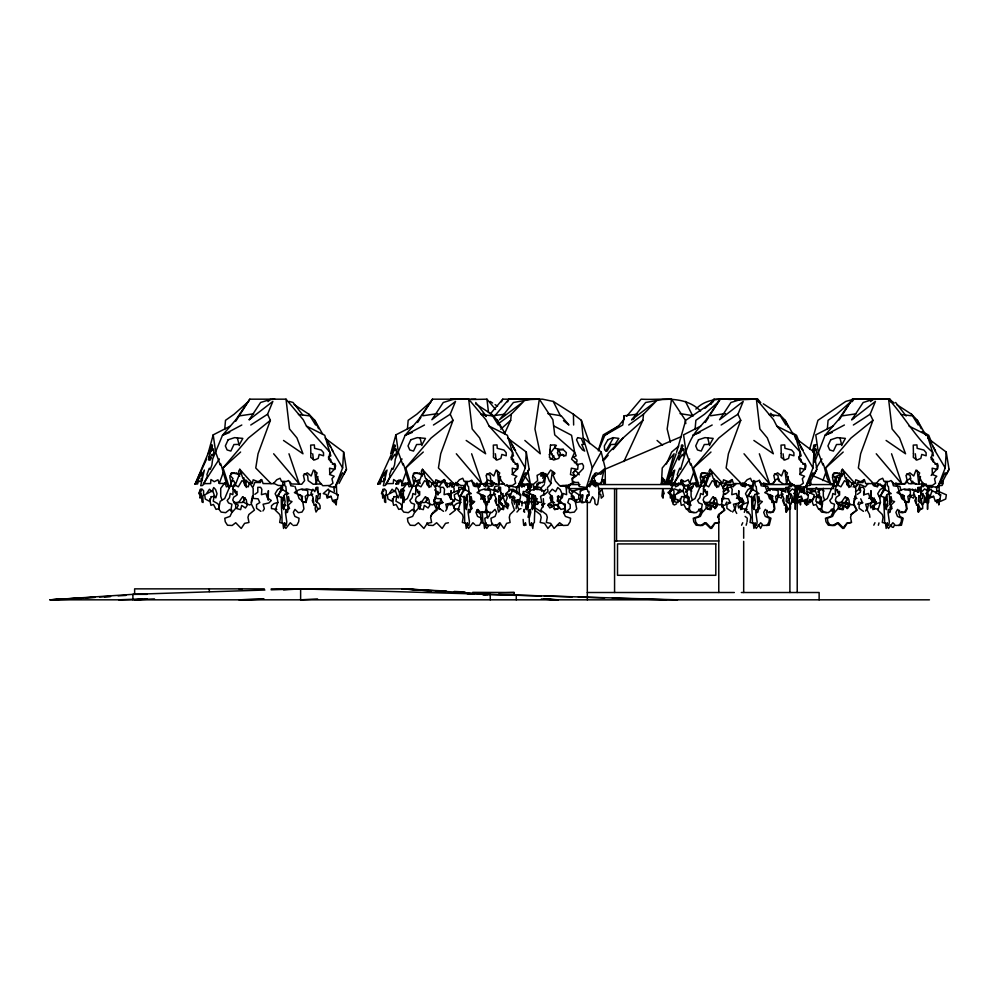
<?xml version="1.0" encoding="UTF-8"?>
<svg xmlns="http://www.w3.org/2000/svg" width="999" height="999" viewBox="0 0 999 999"><rect width="100%" height="100%" fill="white"/><g stroke="black" fill="none" stroke-linecap="round" stroke-linejoin="round"><path stroke-width="1.5" d="M918.093 492.02L918.019 487.312L918.019 492.22M795.304 492.345L795.391 487.537L795.566 491.845M927.522 492.345L927.609 487.537L927.771 491.845M325.374 438.386L325.387 437.637M508.029 438.386L508.041 437.637L509.552 439.76M795.741 438.386L795.753 437.637L797.252 439.76M927.946 438.386L927.971 437.637M268.232 500.249L268.394 490.646L267.919 499.001M450.911 499.05L451.061 490.646L450.586 499.001M738.611 499.05L738.761 490.646L738.286 499.001M795.554 494.592L795.316 509.39L795.291 493.718M870.828 499.05L870.978 490.646L870.504 499.001M927.771 494.592L927.534 509.39L927.509 493.718M282.942 481.506L282.342 490.159M465.609 481.506L464.997 490.159M534.065 490.159L533.503 484.627M753.308 481.506L752.709 490.159M885.526 481.506L884.914 490.159M336.626 499.637L336.226 504.982L335.739 499.637M519.293 499.637L518.893 504.982L518.406 499.637M800.861 499.637L800.461 504.982L799.974 499.637M806.992 499.637L806.593 504.982L806.106 499.637M939.21 499.637L938.81 504.982L938.323 499.637M624.125 418.718L624.213 415.784L637.175 414.223M521.903 505.881L522.102 501.348M529.008 496.153L528.808 504.408M535.139 496.153C535.414 505.119 534.403 513.573 534.39 522.477L533.454 523.351L532.742 528.471L531.555 522.739L530.806 525.474L529.807 525.249L529.32 521.74L529.22 518.256L530.756 512.35L530.307 509.403L529.408 512.674L528.434 512.1L527.922 508.903L530.307 486.413L531.418 485.789M537.1 484.09L536.962 486.85L536.475 485.589M938.748 484.09L938.623 486.85L938.123 485.589M747.09 521.74L747.215 519.418M329.171 486.488L335.027 487.5L342.62 467.932L343.631 452.035L326.161 439.011M470.379 497.165L470.129 501.173L471.79 503.633M511.838 486.488L517.694 487.5L525.287 467.932L526.298 452.035L507.567 438.074M799.537 486.488L805.394 487.5L812.986 467.932L813.998 452.035L795.279 438.074M931.755 486.488L937.611 487.5L945.204 467.932L946.215 452.035L928.745 439.011M528.034 517.282L529.433 510.139M334.765 500.312L334.403 502.934L333.716 500.062M517.432 500.312L517.07 502.934L516.371 500.062M798.988 500.312L798.626 502.934L797.939 500.062M805.132 500.312L804.769 502.934L804.083 500.062M937.349 500.312L936.987 502.934L936.3 500.062M224.713 429.433L225.499 420.317L234.141 414.235L248.576 401.423M407.38 429.433L408.166 420.317L416.808 414.235L431.231 401.423M695.079 429.433L695.866 420.317L704.507 414.235L718.943 401.423M827.297 429.433L828.084 420.317L836.725 414.235L851.148 401.423M523.339 495.516L523.613 492.482M531.53 487.5L531.818 484.49M572.452 499.001L572.714 496.216M484.078 501.311L484.328 498.826M504.907 432.867L510.689 420.317L511.288 414.235L523.713 401.423L499.488 419.73L513.424 402.485L530.269 399.513L539.323 399.175L552.884 419.73L554.72 434.865L574.637 452.285L576.161 455.844L573.414 457.117L577.01 459.94L576.848 461.963L574.363 462.737M623.913 461.538L642.906 420.317L643.506 414.235L655.931 401.423L631.705 419.73L645.641 402.485L662.487 399.513L671.54 399.175L685.089 419.73L685.838 423.564M508.766 491.458L509.19 487.574L506.83 484.627M812.974 451.973L813.748 445.117L814.797 444.905L814.46 448.339L816.121 450.037L816.433 452.647L815.209 455.781L814.585 454.433M465.959 481.855L465.646 484.627L463.261 487.574L463.686 491.458M753.82 480.469L753.346 484.627L750.973 487.574L751.398 491.458M315.672 504.233L315.147 508.728L316.034 512.037L318.456 508.316M498.339 504.233L497.802 508.728L498.688 512.037L501.123 508.316M516.071 508.728L516.608 504.233M786.038 504.233L785.514 508.728L786.4 512.037L788.823 508.316M918.256 504.233L917.719 508.728L918.618 512.037L921.041 508.316M519.068 483.441L521.703 483.441L522.227 479.782M544.517 483.241L545.904 473.551M806.78 483.441L809.402 483.441L809.927 479.782L811.026 483.179L809.877 485.464L806.33 485.701M938.998 483.441L941.62 483.441L941.97 480.994M539.323 399.175L534.94 428.958L540.272 453.783L524.85 440.459M671.54 399.175L667.157 428.958L670.391 442.232M282.979 484.627L280.607 487.574L281.031 491.458L276.873 496.153L277.909 502.385L275.287 510.139L279.782 514.522L280.482 517.282L279.683 522.477L283.179 523.351M559.752 455.781L560.227 452.647L557.542 450.037M481.006 519.88L480.706 514.522L478.009 511.9M487.325 501.348L486.163 508.903L488.061 512.1L491.683 512.674L494.98 509.403L496.628 512.35L495.079 516.408L490.971 518.256L491.346 521.74L493.131 525.249L496.815 525.474L499.625 522.739L503.983 528.471L506.643 523.351L510.102 522.477L509.303 517.282L510.002 514.522L514.435 510.139L511.85 502.385L512.674 497.402M402.11 482.667L401.61 485.701L403.559 485.464L405.282 483.179M576.198 499.45L575.699 502.497L579.482 501.973L581.056 495.754L582.717 495.129M814.672 462.187L825.062 435.277L838.448 419.73L852.384 399.175L888.598 399.175C904.37 416.183 914.884 436.9 932.604 452.285L933.403 455.844M537.574 504.408L537.949 502.385M573.126 495.954L572.652 498.401L569.03 498.826L567.794 502.547L570.229 504.595L570.229 508.316L565.983 512.037L564.435 508.728L565.359 504.233L561.113 502.972L559.303 500.511L562.312 497.639L563.236 493.494L566.608 494.68L566.296 489.348L567.17 487.312L569.293 487.312L569.293 492.22L571.465 494.33M317.07 502.547L317.782 498.826L319.855 498.401L320.392 493.494L319.168 494.33L317.932 492.22L317.932 487.312L316.708 487.312L316.208 489.348M499.725 502.547L500.437 498.826L502.509 498.401L503.046 493.494L501.835 494.33L500.586 492.22L500.586 487.312L499.375 487.312L498.876 489.348M787.437 502.547L788.149 498.826L790.221 498.401L790.746 493.494L789.535 494.33L788.298 492.22L788.298 487.312L787.075 487.312L786.575 489.348M919.654 502.547L920.366 498.826L922.439 498.401L922.964 493.494L921.752 494.33L920.504 492.22L920.504 487.312L919.292 487.312L918.793 489.348M500.574 500.761L501.123 497.952L499.475 502.072L502.297 503.996L502.609 505.269M419.617 508.903L421.103 501.348M482.305 498.538L482.742 496.341M479.595 486.85L480.132 484.09M835.626 482.554L836.488 478.221L832.417 475.187M330.557 461.963L330.969 459.94L328.359 457.117L330.819 455.844L324.725 435.277L306.468 426.111L303.234 419.73L286.026 399.175L249.8 399.175L235.864 419.73L222.477 435.277L212.625 459.14L211.888 465.022L210.252 469.405L209.353 468.181L206.918 474.525L207.392 476.261L204.358 483.179L202.635 485.464L200.674 485.701L204.37 470.054L201.436 475.986L201.636 472.827L199.65 475.349L197.889 480.619L195.142 484.078L207.992 453.783L212.562 445.841M513.224 461.963L513.623 459.94L511.013 457.117L513.474 455.844L507.38 435.277L489.135 426.111L485.901 419.73L468.681 399.175L432.455 399.175L418.531 419.73L405.144 435.277L395.292 459.14L394.543 465.022L392.907 469.405L392.02 468.181L389.573 474.525L390.06 476.261L387.025 483.179L385.289 485.464L383.341 485.701L387.038 470.054L384.091 475.986L384.303 472.827L382.305 475.349L380.557 480.619L377.797 484.078L391.009 455.157M800.923 461.963L801.335 459.94L798.725 457.117L801.186 455.844L795.092 435.277L776.835 426.111L773.601 419.73L756.393 399.175L714.023 399.175L710.539 404.32M933.141 461.963L933.553 459.94L930.931 457.117M492.07 480.869L491.52 483.553L483.429 483.641M662.612 477.947L661.45 483.641L662.849 478.246L662.974 481.418L663.973 480.544L664.36 483.966L667.32 484.253L671.303 480.619L672.015 477.984M687.799 504.37L688.411 501.348M820.004 504.37L820.629 501.348M251.174 502.385L252.46 496.153M301.698 500.974L302.335 497.914M434.09 501.136L434.865 497.402M484.04 502.497L484.99 497.914M721.802 501.136L722.577 497.402M771.752 502.497L772.702 497.914M853.758 502.385L855.044 496.153M452.772 501.161L452.135 504.208L450.462 504.982L447.814 503.783M601.148 483.441L604.095 469.293L592.032 478.621L591.92 481.718L594.805 480.494L595.354 483.441L601.148 483.441L602.11 479.782L602.822 481.718L604.108 479.52L603.558 483.553L605.344 483.641L605.182 468.007L601.223 452.035L583.216 438.074L581.356 420.317L573.438 414.235L553.209 401.423L542.544 399.175L508.928 399.175L494.43 416.308M736.176 504.408L734.977 510.139L736.725 513.436M868.393 504.408L867.194 510.139L869.517 514.522L869.892 517.282M739.485 500.062L739.997 497.614M871.69 500.062L872.214 497.614M230.307 426.111L213.199 434.865L215.709 452.285L220.23 465.022L220.454 463.524L221.403 465.846L226.161 482.554L229.333 487.5L231.343 483.991L229.82 477.172L231.456 472.789L239.098 474.288L238.674 471.216L239.785 469.293L242.982 478.621L246.004 481.718L246.241 480.494L249.438 483.441L252.36 483.441L253.159 479.782L258.104 481.718L261.738 479.52L263.074 483.553L273.451 483.678L276.735 479.782L280.095 478.246L281.493 481.418L286.413 481.493L288.424 480.544L291.671 483.966L301.723 484.253L304.608 480.619L303.421 475.349L307.217 472.827L311.151 475.986L313.461 470.054L317.083 472.964L316.159 475.349L318.843 481.143L322.752 485.701L329.807 485.464L332.967 483.179L331.955 478.683L334.203 476.261L329.782 474.525L329.583 468.181L334.802 469.405L334.503 465.022L328.534 459.14L330.02 452.285L306.468 426.111M412.974 426.111L395.854 434.865L398.364 452.285L402.884 465.022L403.109 463.524L404.058 465.846L408.828 482.554L412 487.5L414.011 483.991L412.487 477.172L414.123 472.789L421.765 474.288L421.341 471.216L422.452 469.293L425.636 478.621L428.671 481.718L428.896 480.494L432.105 483.441L435.027 483.441L435.826 479.782L440.771 481.718L444.405 479.52L445.729 483.553L456.118 483.678L459.403 479.782L462.749 478.246L464.148 481.418L469.08 481.493L471.091 480.544L474.325 483.966L484.39 484.253L487.275 480.619L486.088 475.349L489.885 472.827L493.818 475.986L496.128 470.054L499.75 472.964L498.826 475.349L501.51 481.143L505.419 485.701L512.475 485.464L515.621 483.179L514.61 478.683L516.858 476.261L512.437 474.525L512.25 468.181L517.457 469.405L517.157 465.022L511.201 459.14L512.687 452.285L489.135 426.111M710.264 414.71L720.167 399.175L706.231 419.73L700.674 426.111L683.566 434.865L686.076 452.285L690.596 465.022L690.821 463.524L691.77 465.846L696.528 482.554L699.7 487.5L701.71 483.991L700.187 477.172L701.822 472.789L709.465 474.288L709.04 471.216L710.152 469.293L713.348 478.621L716.37 481.718L716.608 480.494L719.804 483.441L722.727 483.441L723.526 479.782L728.471 481.718L732.105 479.52L733.441 483.553L743.818 483.678L747.102 479.782L750.461 478.246L751.86 481.418L756.78 481.493L758.79 480.544L762.037 483.966L772.09 484.253L774.974 480.619L773.788 475.349L777.584 472.827L781.518 475.986L783.828 470.054L787.449 472.964L786.525 475.349L789.21 481.143L793.119 485.701L800.174 485.464L803.333 483.179L802.322 478.683L804.57 476.261L800.149 474.525L799.949 468.181L805.169 469.405L804.869 465.022L798.9 459.14L800.386 452.285L776.835 426.111M832.592 486.326L833.928 483.991L832.404 477.172L834.04 472.789L841.682 474.288L841.258 471.216L842.369 469.293L845.554 478.621L848.588 481.718L848.813 480.494L852.022 483.441L854.944 483.441L855.743 479.782L860.688 481.718L864.322 479.52L865.646 483.553L876.036 483.678L879.32 479.782L882.666 478.246L884.065 481.418L888.998 481.493L891.008 480.544L894.255 483.966L904.307 484.253L907.192 480.619L906.006 475.349L909.802 472.827L913.735 475.986L916.046 470.054L919.667 472.964L918.743 475.349L921.428 481.143L925.336 485.701L932.392 485.464L935.539 483.179L934.527 478.683L936.787 476.261L932.354 474.525L932.167 468.181L937.387 469.405L937.074 465.022L931.118 459.14L932.604 452.285L927.309 435.277L909.053 426.111M552.235 495.829L551.036 501.173L554.495 502.647M317.919 476.511L316.208 484.078L313.236 484.253L308.167 480.619L307.605 475.349L304.133 473.838M500.586 476.511L498.863 484.078L495.904 484.253L490.834 480.619L490.259 475.349L486.788 473.838M788.286 476.511L786.575 484.078L783.603 484.253L778.533 480.619L777.971 475.349L774.5 473.838M920.504 476.511L918.793 484.078L915.821 484.253L910.751 480.619L910.176 475.349L906.717 473.838M714.984 508.728L716.096 504.233L711.051 502.972M847.202 508.728L848.313 504.233L843.268 502.972M782.254 494.43L781.33 498.151L777.384 496.116M914.472 494.43L913.536 498.151L909.602 496.116M696.303 486.488L697.352 482.405M476.036 486.85L476.685 484.39L479.395 486.85L480.906 483.553M746.141 525.249L746.777 522.914M878.358 525.249L878.983 522.914M523.576 511.613L524.163 509.403L524.612 512.35M678.945 482.867L678.221 485.589L675.511 486.85L674.45 482.704L671.478 488.336M207.992 453.783L213.199 434.865M395.854 434.865L390.659 453.783L395.229 445.841M676.548 452.322L685.726 420.317L713.561 401.423M809.602 449.413L817.944 420.317L845.778 401.423L853.87 399.175L889.934 399.175L892.956 402.609M744.317 512.35L745.179 509.403M493.806 482.967L492.969 485.789L488.848 486.413L487.949 489.11M572.002 478.221L572.539 482.554L578.458 482.405L579.195 486.488L586.388 487.5L592.307 467.932L601.223 452.035M541.895 505.269L542.282 503.996M550.761 495.329L549.974 497.877L552.01 502.072L548.414 503.996L548.026 505.269L549.85 507.992L553.633 505.432L554.67 509.64L558.666 508.553L557.042 505.194L560.626 502.472M598.651 449.388L603.234 434.865L618.406 426.111L623.738 419.73L624.213 415.784L622.739 425.012L604.845 435.277L598.326 450.874M884.764 508.703L886.15 504.408M261.313 479.67L260.352 482.554L254.845 482.405L253.271 486.488M443.981 479.67L443.019 482.554L437.512 482.405L435.939 486.488M731.68 479.67L730.719 482.554L725.212 482.405L723.638 486.488M863.898 479.67L862.936 482.554L857.429 482.405L855.856 486.488L853.071 486.9M233.304 487.312L232.867 494.68L230.245 493.494L229.52 497.639L227.173 500.511L228.584 502.972L231.893 504.233L231.169 508.728L232.38 512.037L235.689 508.316L235.689 504.595L233.791 502.547M415.971 487.312L415.522 494.68L412.899 493.494L412.175 497.639L409.84 500.511L411.251 502.972L414.56 504.233L413.836 508.728L415.047 512.037L418.344 508.316L418.344 504.595L416.458 502.547M492.27 494.505L490.909 498.551L488.523 500.412M493.631 490.459L494.992 486.413L499.1 485.789M703.671 487.312L703.234 494.68L700.611 493.494L699.887 497.639L697.539 500.511L698.95 502.972L702.26 504.233L701.535 508.728L702.747 512.037L706.056 508.316L706.056 504.595L704.158 502.547M717.607 517.282L718.531 514.522L724.437 510.139L722.002 505.556M509.902 493.831L509.103 496.116L514.41 498.151M676.123 453.783L665.446 484.078L674.088 453.783L662.237 468.007L661.45 483.641L664.847 483.553L664.56 479.52M454.021 501.448L454.87 499.05L454.258 494.817L457.155 493.094M461.014 499.05L460.164 501.448L454.857 499.001M226.136 483.441L219.28 483.441L223.389 472.115M408.803 483.441L401.935 483.441L406.056 472.115M696.503 483.441L689.647 483.441L693.756 472.115M822.889 480.606L826.485 470.704M274.862 399.175L270.23 399.513L260.602 402.485L249.201 419.73L272.852 401.423L267.582 414.235L270.379 420.317L258.042 453.783L255.756 468.007L271.066 483.641M457.517 399.175L452.884 399.513L443.269 402.485L431.868 419.73L455.519 401.423L450.237 414.235L453.047 420.317L440.709 453.783L438.424 468.007L453.733 483.641M745.229 399.175L740.596 399.513L730.968 402.485L719.567 419.73L743.219 401.423L737.949 414.235L740.746 420.317L728.408 453.783L726.123 468.007L741.433 483.641M877.434 399.175L872.801 399.513L863.186 402.485L851.785 419.73L875.436 401.423L870.154 414.235L872.964 420.317L860.626 453.783L858.341 468.007L873.65 483.641M435.989 485.789L437.574 481.543M837.637 485.789L841.882 474.475L844.392 472.939M490.497 512.35L488.948 516.408L484.827 518.256L485.214 521.74L487 525.249L490.684 525.474L492.557 523.651M500.499 523.351L497.852 528.471L495.679 525.187M832.791 485.589L834.34 481.506L836.213 480.669L837.699 483.553M746.328 484.09L745.266 486.85L741.196 485.589L740.097 482.867M878.533 484.09L877.484 486.85L873.413 485.589L872.302 482.867M455.781 482.405L454.208 486.488L451.411 486.9M803.608 493.056L804.545 490.646M935.826 493.056L936.762 490.646L946.34 494.817L945.728 499.001L940.334 501.448L939.46 499.05M704.607 484.378L708.516 474.475M836.825 484.378L840.733 474.475M831.867 487.762L827.272 498.551L822.751 501.348L821.278 508.903L823.688 512.1L828.258 512.674L832.429 509.403L834.515 512.35L832.554 516.408L827.347 518.256L827.834 521.74L830.094 525.249L834.752 525.474L838.298 522.739L843.805 528.471L847.177 523.351L851.535 522.477L850.536 517.282L851.423 514.522L857.03 510.139L854.133 504.408M802.147 491.133L803.034 489.098L803.533 491.558M666.408 464.011L671.665 452.035L678.771 446.053M478.184 510.002L477.285 512.037L476.985 509.84M442.445 481.63L439.223 486.85L436.301 485.164M767.294 510.389L766.408 512.35L767.657 516.408L770.966 518.256L769.218 525.249L766.258 525.474M899.512 510.389L898.625 512.35L899.874 516.408L903.183 518.256L901.435 525.249L898.476 525.474M802.035 492.594L804.407 488.911M202.397 479.782L201.361 478.246L200.861 481.418L199.288 481.493L198.676 480.544L197.577 483.966L195.142 484.078L206.456 459.29M397.327 481.331L396.066 484.078L398.826 480.619M678.708 455.157L665.509 484.078L668.256 480.619L670.017 475.349L672.002 472.827L671.803 475.986L674.737 470.054L671.041 485.701L673.001 485.464L677.759 476.261L677.285 474.525L679.72 468.181L680.619 469.405C684.827 454.183 689.123 437.662 700.674 426.111M741.595 525.187L742.744 522.739M873.813 525.187L874.962 522.739M553.821 455.769L552.547 458.429L550.012 459.215M245.304 497.877L243.281 502.072L246.865 503.996L247.252 505.269L245.442 507.992L241.671 505.432L240.647 509.64L236.663 508.553L238.286 505.194L233.529 501.573M427.972 497.877L425.949 502.072L429.52 503.996L429.907 505.269L428.096 507.992L424.338 505.432L423.301 509.64L419.33 508.553L420.941 505.194L416.183 501.573M430.906 516.408L432.867 512.35M715.671 497.877L713.648 502.072L717.232 503.996L717.619 505.269L715.808 507.992L712.037 505.432L711.013 509.64L707.03 508.553L708.653 505.194L703.895 501.573M847.889 497.877L845.866 502.072L849.437 503.996L849.837 505.269L848.014 507.992L844.255 505.432L843.231 509.64L839.247 508.553L840.871 505.194L836.113 501.573M453.159 483.429L452.023 485.701L450.287 485.464L450.099 483.179M501.436 401.885L502.784 399.175L536.413 399.175M507.579 401.885L508.928 399.175M440.122 501.411L441.246 499.213M792.532 497.714L791.27 503.783L790.184 504.982L789.098 499.637M924.749 497.714L923.488 503.783L922.402 504.982L921.315 499.637M339.036 483.441L346.466 469.293L343.631 452.035M521.703 483.441L529.133 469.293L526.298 452.035M542.669 478.296L544.692 474.438M809.402 483.441L816.832 469.293L813.998 452.035M941.62 483.441L949.05 469.293L946.215 452.035M760.489 528.471L762.237 525.187M893.293 527.372L894.455 525.187M725.599 504.22L726.797 502.01M857.816 504.22L859.015 502.01M231.244 481.718L233.004 478.621L230.145 475.512M413.911 481.718L415.671 478.621L412.812 475.512M701.61 481.718L703.371 478.621L700.511 475.512M833.828 481.718L835.589 478.621L832.729 475.512M605.781 451.136L613.361 437.899M541.62 476.073L543.506 472.789L544.842 474.288M678.358 453.783L682.929 445.841M812.861 449.812L815.908 444.518M313.349 498.588L312.212 500.511L313.249 502.972M480.681 499.213L482.155 496.753L484.478 499.637M496.016 498.588L494.867 500.511L495.904 502.972M783.716 498.588L782.579 500.511L783.616 502.972M916.508 497.639L914.784 500.511L915.821 502.972M203.371 483.678L219.368 458.953M386.026 483.678L402.023 458.953M673.738 483.678L689.722 458.953M549.2 454.657L556.418 445.317M383.991 496.116L382.729 498.151L382.43 494.43L381.456 493.593L383.117 489.098L383.604 491.558M671.69 496.116L670.429 498.151L670.129 494.43L669.155 493.593L670.816 489.098L671.316 491.558M195.142 484.078L201.686 473.538M209.865 460.364L211.501 457.729M385.989 470.904L377.797 484.078L380.244 483.966L381.331 480.544L381.955 481.493L383.516 481.418L384.028 478.246L385.065 479.782M398.526 480.132L396.066 484.078L398.501 483.966L399.6 480.544L400.224 481.493L401.785 481.418M673.688 470.904L665.509 484.078L667.944 483.966L669.043 480.544L669.655 481.493L671.228 481.418L671.728 478.246L672.764 479.782M335.027 487.5L342.582 472.789L343.918 474.288L346.466 469.293M517.694 487.5L525.237 472.789L526.573 474.288L529.133 469.293M535.963 487.5L538.161 483.991M805.394 487.5L812.949 472.789L814.285 474.288L816.832 469.293M937.611 487.5L945.154 472.789L946.49 474.288L949.05 469.293M816.245 468.007L821.94 458.953M262.962 510.939L264.36 508.728L263.099 504.233L268.843 502.972L271.291 500.511L267.233 497.639L265.971 493.494L261.426 494.68L261.85 489.348L260.652 487.312L257.792 487.312L257.792 492.22L254.845 494.33M445.629 510.939L447.028 508.728L445.766 504.233L451.498 502.972L453.958 500.511L449.9 497.639L448.638 493.494L444.093 494.68L444.505 489.348L443.319 487.312L440.447 487.312L440.447 492.22L437.512 494.33L435.889 492.22M732.629 512.037L734.727 508.728L733.466 504.233L739.21 502.972L741.658 500.511L737.599 497.639L736.338 493.494L731.792 494.68L732.217 489.348L731.018 487.312L728.159 487.312L728.159 492.22L725.212 494.33M865.546 510.939L866.945 508.728L865.683 504.233L871.428 502.972L873.875 500.511L869.817 497.639L868.556 493.494L864.01 494.68L864.422 489.348L863.236 487.312L860.376 487.312L860.376 492.22L857.429 494.33M235.776 421.191L249.8 399.175M417.619 422.477L420.916 417.307M422.565 414.71L432.455 399.175M710.726 404.358L714.023 399.175M705.319 422.477L708.616 417.307M839.185 419.892L852.384 399.175M206.843 493.156L209.453 489.223L212.063 491.683L213.711 487.537L215.597 489.585L217.033 493.718L215.834 497.864L214.186 495.829L213.262 501.173L217.72 503.633L219.118 505.744L219.118 508.616L216.071 509.39L213.461 504.47L210.901 505.319L209.69 498.976M389.51 493.156L392.12 489.223L394.717 491.683L396.366 487.537L398.251 489.585L399.7 493.718L398.501 497.864L396.853 495.829L395.929 501.173L400.387 503.633L401.785 505.744L401.785 508.616L398.738 509.39L396.128 504.47L393.556 505.319L392.357 498.976M677.21 493.156L679.819 489.223L682.429 491.683L684.078 487.537L685.963 489.585L687.399 493.718L686.201 497.864L684.552 495.829L683.628 501.173L688.086 503.633L689.485 505.744L689.485 508.616L686.438 509.39L683.828 504.47L681.268 505.319L680.057 498.976M809.427 493.156L812.037 489.223L814.647 491.683L816.283 487.537L818.169 489.585L819.617 493.718L818.418 497.864L816.77 495.829L815.846 501.173L820.304 503.633L821.702 505.744L821.702 508.616L818.656 509.39L816.046 504.47L813.473 505.319L812.274 502.01M446.366 507.992L448.176 505.269L447.789 503.996M488.986 525.187L486.8 528.471L484.69 524.85M540.584 475.986L542.957 472.427M686.013 491.77L687.936 488.886L687.936 486.85M818.231 491.77L820.154 488.886M852.197 401.66L853.87 399.175M334.353 491.421L333.753 486.85M936.937 491.421L936.338 486.85M848.451 506.181L847.177 507.992L843.218 505.432L842.145 509.64L837.961 508.553M565.509 509.403L563.411 512.35L565.384 516.408L570.616 518.256L570.129 521.74L567.857 525.249L563.186 525.474L559.615 522.739L554.083 528.471L550.699 523.351L546.316 522.477L547.315 517.282L546.428 514.522L540.796 510.139L543.706 504.408L543.306 498.651M910.976 483.641L912.749 481.231M602.822 460.589L609.228 452.035L622.951 438.074L642.906 420.317M713.311 524.85L710.539 528.471L704.757 522.739L701.023 525.474L696.128 525.249L693.756 521.74L693.244 518.256L698.726 516.408L700.774 512.35L698.588 509.403M845.529 524.85L842.756 528.471L836.975 522.739M739.61 502.072L737.961 505.269L738.711 507.992L740.271 505.432L740.696 509.64L742.357 508.553L741.683 505.194L743.656 501.573L742.245 500.761L741.957 497.952M794.917 486.725L794.168 484.652M927.122 486.725L926.385 484.652M885.564 484.627L883.178 487.574L883.603 491.458L879.457 496.153L880.481 502.385L877.871 510.139L882.354 514.522L883.066 517.282L882.267 522.477L885.763 523.351M550.686 525.187L547.939 528.471L544.567 523.351L540.172 522.477L541.183 517.282L540.297 514.522L534.665 510.139M490.222 414.023L502.784 399.175M626.635 416.308L641.146 399.175C661.738 400.437 684.165 394.655 700.599 411.039M229.333 487.5L223.039 467.932L248.364 438.074L270.379 420.317M412 487.5L405.706 467.932L431.031 438.074L453.047 420.317M699.7 487.5L693.406 467.932L718.731 438.074L740.746 420.317M831.018 484.702L825.624 467.932L850.948 438.074L872.964 420.317M511.413 490.734L512.799 489.098L519.792 493.593M516.958 512.037L518.706 510.002M544.43 491.196L546.116 489.223M604.22 459.89L608.166 455.294M613.099 449.562L622.951 438.074M735.951 483.553L733.054 486.85L727.809 484.39L726.573 488.886L728.496 490.809M868.168 483.553L865.271 486.85L860.027 484.39L858.79 488.886L860.713 490.809M462.862 492.395L459.528 496.153L460.564 502.385L457.954 510.139L462.437 514.522L463.149 517.282L462.337 522.477L465.846 523.351L468.531 528.471L472.939 522.739L474.837 524.562M750.561 492.395L747.24 496.153L748.276 502.385L745.654 510.139L750.149 514.522L750.848 517.282L750.049 522.477L753.546 523.351L756.231 528.471L760.651 522.739L762.549 524.562M329.483 474.463L335.04 468.519L335.589 465.846L334.827 463.524L332.317 464.123M512.15 474.463L517.707 468.519L518.244 465.846L517.494 463.524L514.985 464.123M757.816 507.992L759.415 506.293M799.849 474.463L805.406 468.519L805.956 465.846L805.194 463.524L802.684 464.123M890.034 507.992L891.632 506.293M931.143 475.449L937.624 468.519L938.161 465.846L937.412 463.524L934.902 464.123M573.364 472.477L575.262 470.504M582.867 495.067L580.831 497.177L580.244 500.062L581.243 502.522L583.866 502.522M586.388 487.5L589.81 483.991L592.357 477.172L595.966 472.789L600.874 474.288L604.095 469.293M722.976 487.5L726.423 483.991M855.194 487.5L858.641 483.991M712.649 505.744L714.747 503.633M844.867 505.744L846.965 503.633M685.838 492.182L688.823 489.223L691.82 491.071M818.044 492.182L821.041 489.223L824.038 491.071M541.333 487.574L544.318 484.627M547.464 487.574L550.461 484.627L552.235 472.177L554.757 473.701M486.65 511.613L485.539 512.674L481.93 512.1M792.082 485.589L790.721 486.85L790.184 482.704L788.686 488.336L788.686 493.668M924.3 485.589L922.939 486.85L922.402 482.704L920.903 488.336L920.903 495.005M267.982 401.598L270.23 399.513M870.566 401.598L872.801 399.513M223.039 467.932L240.609 452.035M405.706 467.932L423.276 452.035M693.406 467.932L710.976 452.035M825.624 467.932L843.193 452.035M553.721 505.744L555.294 504.333M543.831 495.217L548.001 491.458L547.639 488.861M500.711 429.195L510.689 420.317M705.032 408.329L712.799 401.423M736.475 498.401L738.361 496.753L742.856 499.637L743.606 503.783M868.693 498.401L870.579 496.753L875.062 499.637L875.823 503.783M249.201 419.73L251.311 417.919M851.785 419.73L853.895 417.919M209.103 452.834L213.536 449.026M391.77 452.834L396.203 449.026M434.103 511.363L435.689 510.002M679.47 452.834L683.903 449.026M812.799 451.873L816.121 449.026M283.504 507.142L285.514 505.432M889.122 503.996L891.395 502.072L890.109 497.877M885.077 507.992L888.099 505.432M449.762 514.522L455.369 510.139L452.472 504.408M850.748 514.522L856.643 510.139L853.608 504.408M835.726 523.651L833.241 525.474L828.346 525.249L825.973 521.74L825.461 518.256L830.931 516.408L832.991 512.35L831.53 510.389M498.988 423.214L511.288 414.235M628.746 425.012L643.506 414.235M573.039 477.46L576.66 475.449L583.304 468.519L583.516 465.846L582.23 463.524L576.411 464.722M704.782 503.908L706.668 502.547M487.624 504.208L486.55 504.982L484.865 503.783M686.026 485.164L683.628 486.85L680.644 480.669M604.845 435.277L618.406 426.111M695.841 409.115C710.838 393.731 732.779 401.211 751.573 399.175M535.901 504.595L537.999 503.234M250.774 425.012L267.582 414.235M433.441 425.012L450.237 414.235M721.141 425.012L737.949 414.235M853.358 425.012L870.154 414.235M693.156 483.179L689.56 485.464L683.728 485.701L682.617 481.143M511.638 499.637L515.059 497.477M488.511 512.1L487.599 512.674L487.325 511.613M723.251 491.683L727.16 489.223L729.12 491.196M855.456 491.683L859.377 489.223M280.919 487.537L277.635 489.585L275.112 493.718L277.21 497.864M463.586 487.537L460.289 489.585L457.779 493.718L459.877 497.864M751.285 487.537L748.001 489.585L745.479 493.718L747.577 497.864M883.503 487.537L880.219 489.585L877.696 493.718L879.794 497.864M241.808 472.939L239.298 474.475L235.052 485.789L229.857 486.413L224.688 498.551L220.167 501.348L218.694 508.903L221.104 512.1L225.674 512.674L229.845 509.403L231.93 512.35L229.982 516.408L224.775 518.256L225.25 521.74L227.51 525.249L232.168 525.474L235.714 522.739L241.234 528.471L244.593 523.351L248.963 522.477L247.952 517.282L248.838 514.522L254.445 510.139L251.548 504.408M424.475 472.939L421.953 474.475L417.719 485.789L412.525 486.413L407.355 498.551L402.834 501.348L401.361 508.903L403.771 512.1L408.329 512.674L412.512 509.403L414.597 512.35L412.637 516.408L407.43 518.256L407.917 521.74L410.177 525.249L414.835 525.474L418.381 522.739L423.888 528.471L427.247 523.351L431.618 522.477L430.619 517.282L431.493 514.522L437.112 510.139L434.215 504.408M712.175 472.939L709.665 474.475L705.419 485.789L700.224 486.413L695.054 498.551L690.534 501.348L689.06 508.903L691.47 512.1L696.041 512.674L700.212 509.403L702.297 512.35L700.349 516.408L695.142 518.256L695.616 521.74L697.876 525.249L702.534 525.474L706.081 522.739L711.6 528.471L714.959 523.351L719.33 522.477L718.318 517.282L719.205 514.522L724.812 510.139L721.915 504.408M448.114 494.817L457.53 490.646L458.454 493.056M910.713 478.246L908.029 479.782L905.431 483.678L903.508 483.641M676.61 503.783L674.45 504.982L673.076 504.208L671.478 496.341M808.828 503.783L806.668 504.982L805.294 504.208L804.769 501.161M241.808 425.012L222.477 435.277L229.733 432.405M424.475 425.012L405.144 435.277L412.387 432.405M415.222 481.718L418.881 479.782L420.204 483.441M712.175 425.012L692.844 435.277L700.099 432.405M844.392 425.012L825.062 435.277L832.304 432.405M331.019 496.116L327.148 498.151L326.236 494.43L323.239 493.593L328.321 489.098L329.845 491.558M513.673 496.116L509.815 498.151L508.903 494.43L505.906 493.593L510.988 489.098L512.512 491.558M801.385 496.116L797.514 498.151L796.603 494.43L793.606 493.593L798.688 489.098L800.211 491.558M933.603 496.116L929.732 498.151L928.82 494.43L925.823 493.593L930.906 489.098L932.429 491.558M473.476 502.522L470.754 502.522M832.891 426.111L815.783 434.865L818.281 452.285L822.814 465.022L823.026 463.524L823.988 465.846L827.16 478.221L829.295 482.405M796.927 501.448L801.735 499.001M631.705 419.73L634.24 418.456M809.789 493.094L815.334 490.646L817.307 496.653L813.798 496.653L812.349 501.448L810.089 500.224M525.899 496.54L526.798 496.153M532.929 496.153L532.042 496.54L531.093 501.573L532.105 505.194L531.768 508.553L532.617 509.64L532.829 505.432L533.641 507.992L534.028 505.269L533.179 502.072L533.441 495.329M570.466 483.966L574.725 482.142M604.595 469.38L681.405 436.575M769.655 497.14L772.202 496.116M901.872 497.14L904.407 496.116M588.861 495.129L587.2 495.754L585.626 501.973L581.83 502.497L582.854 496.391L580.169 494.493L580.169 490.809L586.176 488.911M312.799 494.118L308.029 495.754L306.081 501.973L302.56 502.372M495.467 494.118L490.696 495.754L488.748 501.973L485.227 502.372M783.166 494.118L778.396 495.754L776.448 501.973L772.926 502.372M287.4 509.278L289.523 508.553L288.224 505.194L292.033 501.573L289.323 500.761L288.499 496.54M470.067 509.278L472.19 508.553L470.891 505.194L474.7 501.573L471.99 500.761L471.166 496.54M521.003 508.616L518.743 509.39L516.795 504.47M757.766 509.278L759.889 508.553L758.591 505.194L762.399 501.573L759.69 500.761L758.865 496.54M889.984 509.278L892.107 508.553L890.808 505.194L894.617 501.573L891.907 500.761L891.083 496.54M723.351 494.33L725.873 493.494M558.541 502.809L561.026 501.985M439.56 502.522L435.289 502.522L433.666 500.062M709.34 474.525L703.933 476.261L706.318 477.872M840.196 474.962L836.151 476.261L839.722 478.683M277.809 502.397L273.926 503.633L271.478 505.744L271.478 508.616L276.798 509.39M460.464 502.397L456.58 503.633L454.133 505.744L454.133 508.616L459.453 509.39M748.176 502.397L744.292 503.633L741.845 505.744L741.845 508.616L747.165 509.39M880.394 502.397L876.51 503.633L874.063 505.744L874.063 508.616L878.046 509.203M574.025 490.809L580.044 488.911M509.178 486.85L511.938 486.001M912.674 495.129L910.613 495.754L908.665 501.973L905.144 502.372M746.915 512.674L748.8 512.1M714.422 502.972L709.49 504.233L710.576 508.728M846.64 502.972L841.707 504.233L842.794 508.728M563.236 449.026L559.265 450.037L557.355 452.647L558.703 455.781L562.499 454.433L563.886 456.431M302.297 490.047L306.768 488.911L312.15 490.172M484.965 490.047L489.435 488.911L498.339 491.995M547.976 505.319L551.298 504.47L552.759 506.118M772.664 490.047L777.135 488.911L786.051 491.995M904.882 490.047L909.352 488.911L918.268 491.995M457.829 484.253L458.491 484.078M487.237 525.249L486.313 525.474L485.601 522.739L484.503 528.471L483.841 523.351L482.967 522.477L482.242 511.6M526.411 489.86L530.369 488.911M544.942 503.608L542.195 504.233L543.006 507.23M448.426 522.764L445.517 523.351L442.157 528.471L436.65 522.739L433.104 525.474L428.446 525.249L426.935 522.914M554.67 509.39L557.305 508.878M714.073 523.351L718.668 522.477M846.29 523.351L850.886 522.477M528.071 487L530.769 486.488M534.215 487L536.9 486.488L538.686 482.405L542.807 482.554L544.517 478.221L541.071 472.677M684.415 502.934L686.837 502.522L688.174 500.062L687.387 497.177L685.589 495.766M816.62 502.934L819.055 502.522L820.391 500.062L819.605 497.177L817.806 495.766M230.657 473.788L235.14 473.039M413.311 473.788L417.807 473.039M701.023 473.788L705.506 473.039M833.241 473.788L837.724 473.039M698.95 509.39L701.286 509.003M831.168 509.39L833.503 509.003M240.085 415.784L253.596 413.798M422.752 415.784L437.749 413.574M710.451 415.784L725.461 413.574M842.669 415.784L856.168 413.798M686.925 485.751L688.835 487.5L693.318 486.9M563.573 512.674L568.156 512.1M441.009 502.797L443.281 502.522M491.995 415.784L504.957 414.223M832.442 486.413L836.338 485.951M502.497 496.416L504.695 496.153L506.293 494.068L507.217 497.877L505.606 502.072L508.441 503.996L508.741 505.269L507.317 507.992L504.333 505.432L503.521 509.64L501.423 508.916M519.143 502.659L515.047 502.522L513.648 500.312M738.96 502.497L743.805 501.973M871.178 502.497L876.023 501.973M721.902 498.688L724.774 498.401M854.12 498.688L856.98 498.401M147.078 598.901L134.628 599.825L154.47 598.901M450.724 399.175L475.786 399.175M739.085 399.175L734.452 399.513L750.249 399.175M593.431 484.253L598.364 483.966M938.548 485.701L942.094 485.464L943.243 483.179L942.544 480.931M50.986 599.825L132.904 594.343L264.897 590.022M293.119 525.474L296.853 525.249L298.664 521.74L299.051 518.256L294.88 516.408L293.319 512.35L294.98 509.403L298.326 512.674L301.985 512.1L303.921 508.903L302.734 501.348L299.113 498.551L294.98 486.413M475.786 525.474L479.52 525.249L481.331 521.74L481.718 518.256L477.547 516.408L475.974 512.35L477.647 509.403L480.994 512.674L484.652 512.1L486.575 508.903L485.402 501.348L481.78 498.551L480.394 494.505M494.055 525.474L496.54 525.324M763.486 525.474L767.22 525.249L769.03 521.74L769.417 518.256L765.246 516.408L763.686 512.35L765.346 509.403L768.693 512.674L772.352 512.1L774.287 508.903L773.101 501.348L769.48 498.551L768.106 494.505M895.703 525.474L899.437 525.249L901.248 521.74L901.635 518.256L897.464 516.408L895.891 512.35L897.564 509.403L900.911 512.674L904.57 512.1L906.505 508.903L905.319 501.348L901.697 498.551L897.564 486.413M283.591 589.885L300.624 588.861L677.484 599.825M94.88 597.215L49.95 599.825L929.457 599.825M99.525 596.94L110.365 596.316M118.119 595.866L125.862 595.416M81.056 598.151L49.95 599.825L80.931 598.925M85.714 597.889L95.055 597.39M104.383 596.89L110.602 596.553M317.52 598.925L300.624 599.825L300.624 588.861L271.116 589.822M404.295 483.678L410.239 483.566M557.042 525.474L561.725 525.249M605.344 483.641L604.532 483.678L603.346 479.782M118.781 599.825L141.783 598.888M524.125 399.513L533.191 399.175M263.886 599.05L238.961 599.825L263.836 599.163M498.676 592.931L514.21 592.507L514.21 595.429M321.428 483.966L316.208 484.078L314.635 470.442M504.095 483.966L498.863 484.078L497.302 470.442M791.795 483.966L786.575 484.078L785.002 470.442M924.013 483.966L918.793 484.078L917.219 470.442M471.153 399.513L486.95 399.175L495.554 409.453M721.653 399.175L757.717 399.175L760.739 402.609M916.021 483.553L908.715 483.678L906.355 480.756M204.121 483.641L210.602 483.553L210.939 479.52L214.298 481.718L217.944 479.782L219.28 483.441M386.788 483.641L393.269 483.553L393.606 479.52L396.953 481.718L400.611 479.782L401.935 483.441M674.487 483.641L680.968 483.553L681.306 479.52L684.665 481.718L688.311 479.782L689.647 483.441M486.988 483.441L487.637 479.782L491.683 481.718M537.337 483.441L539.972 483.441M668.643 480.994L669.392 483.441L675.824 483.441M789.51 483.441L790.559 483.441M921.715 483.441L922.776 483.441M579.932 484.565L569.043 484.565L569.043 488.598L586.163 488.598M587.712 484.565L684.19 484.565M695.092 484.565L698.201 484.565M724.65 484.565L735.551 484.565M741.77 484.565L746.44 484.565M766.67 484.565L793.119 484.565M810.239 484.565L833.578 484.565L833.578 488.598L807.13 488.598M598.601 488.598L672.102 488.598M687.312 488.598L692.319 488.598M723.101 488.598L726.548 488.598M768.056 488.598L790.009 488.598M796.003 488.598L804.02 488.598M614.572 540.971L718.768 540.971M264.285 588.861L134.628 588.861L134.628 594.343M271.216 588.861L405.045 588.861M514.21 592.507L472.677 592.357M587.312 592.507L734.34 592.507M741.345 592.507L819.13 592.507L819.13 599.825M146.928 594.343L132.904 594.343L132.904 599.825M482.492 594.343L541.271 595.928M895.067 483.553L899.287 483.591M762.849 483.553L765.659 483.578M489.585 483.553L495.879 483.641M238.961 588.861L242.07 588.911M502.022 483.641L504.42 483.678M519.655 484.003L533.404 484.253L537.674 480.619L537.087 475.349L542.307 472.827L546.715 475.986L550.674 470.054L554.732 472.964L553.146 475.349L555.531 481.143L559.677 485.701L568.618 485.464L572.976 483.179L572.489 478.683L575.749 476.261L570.466 474.525L571.328 468.181L577.684 469.405L578.071 465.022L571.565 459.14L574.637 452.285L571.565 435.277L554.133 426.111M921.64 483.991L926.273 484.078M771.29 483.641L773.214 483.678L775.811 479.782L778.496 478.246L779.657 481.418M789.422 483.991L792.507 484.053M700.374 482.48L703.408 482.554L704.27 478.221L701.223 475.949M885.314 485.589L880.818 485.464L875.936 483.179M753.109 485.589L748.601 485.464L743.718 483.179M465.397 485.589L460.901 485.464L456.019 483.179M282.742 485.589L278.234 485.464L273.351 483.179M544.368 596.016L572.19 596.89M578.371 597.077L604.657 597.902M612.387 598.139L666.495 599.825M565.759 485.464L570.079 485.601M562.499 485.564L566.82 485.701M401.71 588.861L446.453 591.071M454.158 591.445L464.96 591.982M404.92 588.861L490.259 594.343L490.259 599.825M864.335 399.175L869.38 399.513M732.13 399.175L737.162 399.513M725.986 399.175L731.031 399.513M405.007 589.073L417.694 589.934M420.354 590.147L431.431 590.896M435.701 591.221L445.179 591.87M454.108 592.519L460.452 592.944M466.383 593.369L474.2 593.918M483.266 594.555L487.937 594.88M544.58 598.851L558.366 599.825M543.681 598.913L556.131 599.825M405.694 589.085L416.496 589.86M421.128 590.197L430.382 590.871M436.551 591.321L444.255 591.883M453.509 592.544L458.141 592.882M467.395 593.556L472.015 593.893M482.717 594.667L485.726 594.892M541.371 598.925L553.771 599.825M537.437 498.826L532.754 498.401L531.855 494.717M527.784 498.513L530.132 498.726M860.439 502.522L862.874 502.797M728.221 502.522L730.669 502.797M531.043 501.973L535.651 502.497L535.027 499.45M826.41 512.674L821.615 512.1L819.08 508.903M560.277 485.789L565.509 486.413L566.658 489.11M694.193 512.674L689.397 512.1L686.862 508.903M901.036 414.485L911.463 415.784M768.818 414.485L779.245 415.784M481.118 414.485L491.545 415.784M298.451 414.485L308.878 415.784M458.166 485.701L456.418 485.464L456.243 483.179M896.165 486.201L893.393 485.789L892.119 481.543M293.594 486.201L290.809 485.789L289.535 481.543M553.721 508.616L557.542 509.203M680.032 413.598L693.418 415.784M547.814 413.598L561.201 415.784L568.906 425.012L563.498 420.616M883.928 504.47L886.912 505.032M282.829 504.757L285.814 505.319M721.141 504.47L724.987 505.319M560.676 501.298L558.404 500.761L557.38 496.54M480.606 522.477L484.103 523.351M707.142 508.916L709.927 509.64L711.001 505.432L714.972 507.992L716.87 505.269L716.458 503.996M440.247 509.278L437.599 508.553L439.21 505.194L435.639 502.472M289.248 401.423L293.044 402.485L302.597 414.81M840.034 502.522L844.942 502.522L846.815 500.062L845.716 497.177M707.816 502.522L712.724 502.522L714.597 500.062L713.498 497.177M438.374 502.522L439.86 502.934M420.104 502.522L425.025 502.522L426.898 500.062L425.799 497.177M237.45 502.522L242.357 502.522L244.231 500.062L243.132 497.177M877.384 486.413L875.236 485.789L874.799 482.967M745.179 486.413L743.019 485.789L742.582 482.967M928.67 486.488L931.892 487.5M796.465 486.488L799.675 487.5M507.567 504.982L505.457 504.208L502.997 496.341M807.192 491.62L814.123 494.817L813.511 499.001L808.116 501.448L807.254 499.05M523.139 493.606L529.133 495.754L529.895 498.239M806.767 488.911L811.675 490.809M679.457 490.809L674.55 488.911L671.003 490.172L667.906 492.594L671.241 494.493M812.249 475.449L833.578 484.565M885.976 496.153L886.812 496.54L887.686 501.573L886.275 509.64L886.076 505.432L885.326 507.992L884.964 505.269L885.351 497.877M753.758 496.153L754.595 496.54L755.481 501.573L754.058 509.64L753.858 505.432L753.109 507.992L752.746 505.269L753.134 497.877M672.364 495.129L673.726 495.754L674.999 501.973L678.109 502.497L677.684 499.45M466.058 496.153L466.895 496.54L467.769 501.573L466.358 509.64L466.146 505.432L465.397 507.992L465.034 505.269L465.422 497.877M283.391 496.153L284.228 496.54L285.115 501.573L283.691 509.64L283.491 505.432L282.742 507.992L282.38 505.269L282.767 497.877M804.57 501.973L805.681 502.497L805.531 499.45M863.473 511.363L859.115 508.316L859.115 504.595L862.399 502.547L860.726 498.826M731.256 511.363L726.897 508.316L726.897 504.595L730.182 502.547L728.508 498.826L723.613 498.401L722.976 495.954M443.556 511.363L439.198 508.316L439.198 504.595L442.482 502.547L440.796 498.826L435.901 498.401L435.277 495.954M260.889 511.363L256.531 508.316L256.531 504.595L259.815 502.547L258.142 498.826L253.247 498.401L252.61 495.954M541.396 512.037L535.901 508.316M442.869 480.669L444.505 481.506L445.854 485.589L449.163 486.85L450.462 482.704L454.108 488.336L454.108 492.332M795.341 491.421L796.016 491.77L796.99 486.85M901.897 494.493L904.12 495.754M770.791 495.129L773.014 496.391M483.091 495.129L485.302 496.391M299.325 494.493L302.647 496.391M922.177 431.456L928.733 435.277L931.592 442.37M791.27 432.217L796.515 435.277L799.375 442.37M483.616 485.589L485.726 486.85L486.55 482.704L488.873 488.336M570.691 498.551L575.237 501.348L576.723 508.903L574.3 512.1L569.717 512.674L568.306 511.613M891.832 401.423L894.292 403.022M896.752 404.62L911.538 414.235L917.369 420.317L926.048 435.539M763.311 403.821L779.32 414.235L785.152 420.317L793.106 434.265M490.172 401.423L492.644 403.022M495.104 404.62L497.564 406.231M475.599 403.821L491.62 414.235L497.452 420.317L505.407 434.265M294.168 404.62L308.953 414.235L314.785 420.317L322.739 434.265M886.101 440.459L905.569 453.783L899.525 437.899L892.095 428.958L888.598 399.175M753.883 440.459L773.351 453.783L767.307 437.899L759.877 428.958L756.393 399.175M466.183 440.459L485.639 453.783L479.607 437.899L472.177 428.958L468.681 399.175M283.516 440.459L302.984 453.783L296.94 437.899L289.51 428.958L286.026 399.175M837.162 503.384L839.659 505.194M704.944 503.384L707.454 505.194M912.349 489.098L915.096 491.133M780.132 489.098L782.879 491.133M590.034 481.518L592.295 483.341M745.129 516.408L747.277 518.256M657.067 440.459L662.574 445.217M569.855 489.223L573.114 492.182M527.672 483.991L530.556 486.625M521.528 483.991L524.425 486.625M587.999 485.164L589.797 486.85L592.032 480.669L593.031 481.506L593.856 485.589L595.891 486.85L596.69 482.704L598.925 488.336L598.925 496.341L597.714 504.208L596.69 504.982L595.067 503.783L594.692 499.637L592.444 496.753L589.997 502.522L587.387 502.522L586.388 500.062L586.962 497.177L588.998 495.067L588.998 491.421L587.999 491.77L586.55 486.85M894.754 524.562L892.869 522.739L888.448 528.471L886.338 524.85M498.838 502.472L501.66 505.194M292.183 524.562L290.284 522.739L285.864 528.471L283.753 524.85M772.939 500.412L771.016 498.551L769.917 494.505M818.144 494.23L821.403 497.452L821.403 502.01L822.639 504.22M687.012 495.304L689.198 497.452L689.198 502.01L691.033 505.319M849.4 486.588L847.414 484.627L846.428 477.709M717.182 486.588L715.197 484.627L714.41 479.095M447.739 486.588L445.754 484.627L445.167 480.469M429.483 486.588L427.497 484.627L426.71 479.095M246.815 486.588L244.83 484.627L243.843 477.709M839.222 472.789L842.344 476.073M707.005 472.789L710.127 476.073M419.293 472.789L422.415 476.073M236.638 472.789L239.76 476.073M521.091 482.255L522.714 483.966M770.729 413.274L773.763 416.508M483.029 413.274L486.063 416.508M836.375 502.547L838.273 504.595L838.273 508.316L834.964 512.037L833.753 508.728L834.477 504.233L831.168 502.972L829.757 500.511L832.105 497.639L832.829 493.494L835.451 494.68L835.201 489.348M434.715 502.547L436.613 504.595L436.613 508.316M404.508 490.809L402.759 488.911L400.387 492.594L402.46 495.754L402.922 501.973M551.46 483.429L549.388 481.143L547.015 475.349M518.656 483.553L521.603 486.85L526.948 484.39L528.209 486.85L528.209 488.886L525.262 491.77L523.226 491.421L523.226 495.067L527.372 497.177L528.558 500.062L526.523 502.522L522.802 502.934L521.191 502.522L519.78 500.312M842.369 469.293L854.944 483.441M710.152 469.293L722.727 483.441M422.452 469.293L435.027 483.441M239.785 469.293L252.36 483.441M876.235 453.783L901.91 484.078L891.558 453.783M744.018 453.783L769.692 484.078L759.34 453.783M456.306 453.783L481.993 484.078L471.64 453.783M273.651 453.783L299.325 484.078L288.973 453.783M901.722 511.613L902.609 512.674L905.519 512.1L907.042 508.903L906.105 501.348M769.505 511.613L770.391 512.674L773.301 512.1L774.837 508.903L773.888 501.348M579.258 474.8L575.262 470.054L572.939 472.964L574.937 475.349M434.727 489.847L436.301 491.77L437.937 491.421L437.937 495.067M768.643 489.098L769.992 490.734M839.235 494.33L837.537 492.22L837.537 489.76M707.017 494.33L705.331 492.22L705.331 489.76M419.318 494.33L417.619 492.22L417.619 489.76M236.651 494.33L234.965 492.22L234.965 489.76M879.969 483.828L883.553 488.336M748.651 484.952L751.335 488.336M895.628 402.485L906.143 416.034M475.711 402.485L486.226 416.034M525.137 476.511L530.407 484.078L527.822 470.442M555.219 459.14L550.649 452.285L549.974 449.45M927.559 495.067L928.92 497.177L928.645 502.522L926.885 502.522L926.198 499.213M795.341 495.067L796.702 497.177L796.428 502.522L794.667 502.522L793.98 499.213M911.538 414.235L918.206 425.012M779.32 414.235L785.988 425.012M491.62 414.235L498.289 425.012M308.953 414.235L315.622 425.012M934.427 449.762L945.204 467.932M800.674 447.165L802.209 449.762M803.745 452.347L812.986 467.932M512.962 447.165L514.51 449.762M516.046 452.347L525.287 467.932M331.843 449.762L342.62 467.932M462.774 489.348L461.588 487.312L458.716 487.312L458.716 492.22M929.47 439.76L935.539 451.073L932.542 445.841M797.964 440.996L803.321 451.073L799.575 444.53M510.264 440.996L515.621 451.073L511.863 444.53M326.885 439.76L332.954 451.073M329.208 444.53L330.706 447.14M487.787 518.256L486.351 512.35M540.996 489.348L539.86 487.312L537.112 487.312L537.112 489.76M533.716 487.312L534.852 489.348M794.779 436.213L796.215 438.886M705.494 483.553L704.008 480.669L702.135 481.506L700.574 485.589L696.765 486.85L695.279 482.704L691.083 488.336L691.083 496.341L692.245 499.637M417.782 483.553L416.296 480.669L414.423 481.506L412.874 485.589L409.066 486.85L407.58 482.704L403.384 488.336L403.384 496.341L404.545 499.637M235.127 483.553L233.641 480.669L231.768 481.506L230.207 485.589L226.398 486.85L224.912 482.704L220.717 488.336L220.717 496.341L221.878 499.637M520.804 484.39L522.077 486.85M685.426 401.423L692.669 415.809M553.209 401.423L560.451 415.809M580.419 488.886L581.381 490.809M550.899 505.194L551.985 507.442M891.033 524.85L892.144 527.26M758.815 524.85L759.939 527.26M917.369 420.317L921.178 428.683M785.152 420.317L788.323 427.285M497.452 420.317L500.624 427.285M314.785 420.317L318.594 428.683M459.627 500.074L460.751 502.547M551.211 452.647L552.559 455.781M889.934 399.175L891.058 402.01M757.717 399.175L758.853 402.01M507.729 508.703L505.719 502.385M805.906 485.589L806.405 486.85M518.206 485.589L518.706 486.85M335.539 485.589L336.039 486.85M885.189 497.877L886.263 500.674M752.971 497.877L754.045 500.674M465.259 497.877L466.346 500.674M282.605 497.877L283.679 500.674M801.111 499.05L801.972 501.448M581.356 420.317L589.685 443.593M824.462 499.637L823.301 496.341L823.301 488.336M767.182 491.808L765.346 486.413L761.176 485.789L759.477 480.132M479.483 491.808L477.634 486.413L473.476 485.789L471.778 480.132M757.904 497.877L759.19 502.072M583.216 438.074L592.307 467.932M490.896 482.967L491.745 485.789M593.319 475.424L595.766 484.078L595.416 481.056M524.95 501.573L525.973 505.194L525.624 508.553L526.473 509.64L526.698 505.432L527.497 507.992L527.884 505.269L527.035 502.072L527.31 495.329M901.036 490.459L899.949 486.413L896.64 485.789L895.966 482.967M902.134 494.505L903.233 498.551M768.83 490.459L767.731 486.413L764.422 485.789L763.748 482.967M513.998 502.01L514.585 504.22M855.194 495.954L855.818 498.401M470.204 504.47L471.178 509.39M839.984 438.074L841.882 445.542M707.767 438.074L709.665 445.542M473.663 482.405L474.7 486.488M420.067 438.074L421.965 445.542M237.4 438.074L239.298 445.542M465.646 503.633L466.183 505.744M551.236 496.54L552.272 500.761M526.011 525.187L525.424 522.739L524.662 525.474L523.663 525.249L523.114 519.418M688.124 484.49L688.835 487.5M527.372 484.627L528.009 487.574M476.91 482.867L477.485 485.589M806.705 499.488L807.217 501.973L810.314 502.497L809.902 499.45M401.873 491.558L401.373 489.098L399.725 493.593L400.699 494.43L400.999 498.151L402.26 496.116L401.998 493.069M200.949 491.558L200.449 489.098L198.789 493.593L199.763 494.43L200.062 498.151L201.323 496.116L201.074 493.069M870.978 497.877L871.827 502.072L870.179 505.269L870.928 507.992L872.489 505.432L872.914 509.64L874.562 508.553L873.9 505.194L875.873 501.573L874.462 500.761L874.175 497.952M738.773 497.877L739.322 500.674M541.508 488.861L541.858 491.458M486.95 399.175L488.523 412.575M915.309 453.783L916.008 459.84M783.091 453.783L783.79 459.84M594.542 473.476L594.892 476.511M495.392 453.783L496.078 459.84M312.724 453.783L313.424 459.84M938.948 484.115L939.36 495.005M806.73 484.115L807.142 495.005M537.3 484.115L537.712 488.336M519.03 484.115L519.443 495.005M336.363 484.115L336.775 495.005M887.075 481.543L887.387 485.789L888.423 486.413L890.646 508.903L890.171 512.1L889.26 512.674L888.423 509.403L888.011 512.35L889.335 521.74L888.885 525.249L887.961 525.474L887.249 522.739L886.163 528.471L885.489 523.351L884.615 522.477C884.702 513.998 883.603 505.919 883.978 497.402M754.857 481.543L755.169 485.789L756.206 486.413L758.428 508.903L757.954 512.1L757.042 512.674L756.206 509.403L755.793 512.35L757.13 521.74L756.68 525.249L755.744 525.474L755.044 522.739L753.945 528.471L753.271 523.351L752.409 522.477C752.397 513.598 751.448 505.094 751.71 496.153M485.526 482.967L485.739 485.789M467.157 481.543L467.47 485.789L468.506 486.413L470.729 508.903L470.242 512.1L469.343 512.674L468.506 509.403L468.094 512.35L469.418 521.74L468.968 525.249L468.044 525.474L467.332 522.739L466.233 528.471L465.571 523.351L464.697 522.477C464.697 513.598 463.748 505.094 463.998 496.153M284.49 481.543L284.802 485.789L285.839 486.413L288.062 508.903L287.587 512.1L286.676 512.674L285.839 509.403L285.427 512.35L286.763 521.74L286.313 525.249L285.377 525.474L284.678 522.739L283.579 528.471L282.904 523.351L282.043 522.477C282.118 513.998 281.019 505.919 281.393 497.402M848.388 479.97L848.888 487.5M716.271 481.481L716.67 487.5M446.94 482.979L447.24 487.5M428.571 481.481L428.971 487.5M245.804 479.97L246.303 487.5M403.733 496.391L404.021 502.497M785.813 510.002L785.888 512.037L785.913 504.233M669.305 480.606L669.392 483.441M573.438 414.235L573.638 425.012M785.888 489.348L785.801 487.312L785.801 489.76M918.118 504.233L918.106 512.037L917.994 504.595M929.195 486.85L929.195 488.886M890.496 497.452L890.496 502.01M863.685 491.421L863.685 495.067M804.719 493.856L804.12 486.85M801.011 488.336L801.011 492.332M797.214 488.598L797.214 592.507M789.897 504.108L789.897 592.507M785.776 504.595L785.776 508.316M758.291 497.452L758.291 502.01M743.681 527.372L743.681 538.236M743.681 541.333L743.681 592.507M721.877 504.595L721.877 507.067M718.768 514.785L718.768 519.405M718.768 522.489L718.768 592.507M616.545 488.561L616.545 541.308M614.572 488.598L614.572 592.507M587.312 494.805L587.312 497.914M587.312 500.924L587.312 599.825M534.69 486.85L534.69 488.886M517.02 493.856L516.421 486.85M516.271 595.067L516.271 599.825M470.579 497.452L470.579 502.01M287.924 497.452L287.924 502.01M209.303 588.861L209.303 591.595M208.616 457.405L208.566 460.015L212 454.433L212.637 455.781L213.848 452.647L213.536 450.037L211.875 448.339L212.213 444.905L211.164 445.117L210.24 453.346L208.616 457.405M391.283 457.405L391.233 460.015L394.667 454.433L395.292 455.781L396.516 452.647L396.203 450.037L394.53 448.339L394.88 444.905L393.831 445.117L392.907 453.346L391.283 457.405M678.983 457.405L678.933 460.015L682.367 454.433L683.004 455.781L684.215 452.647L683.903 450.037L682.242 448.339L682.579 444.905L681.53 445.117L680.606 453.346L678.983 457.405M550.461 445.117L549.425 457.405L553.633 460.015L558.678 458.429L560.589 454.433L565.884 455.781L566.358 452.647L563.686 450.037L555.269 448.339L555.157 444.905L550.461 445.117M310.851 453.346L310.739 457.405L314.435 460.015L318.219 458.429L319.18 454.433L323.564 455.781L323.514 452.647L321.291 450.037L314.585 448.339L314.348 444.905L310.664 445.117L310.851 453.346M493.518 453.346L493.406 457.405L497.09 460.015L500.886 458.429L501.848 454.433L506.231 455.781L506.181 452.647L503.958 450.037L497.252 448.339L497.015 444.905L493.319 445.117L493.518 453.346M781.218 453.346L781.106 457.405L784.802 460.015L788.586 458.429L789.547 454.433L793.93 455.781L793.88 452.647L791.658 450.037L784.952 448.339L784.715 444.905L781.031 445.117L781.218 453.346M913.436 453.346L913.323 457.405L917.007 460.015L920.803 458.429L921.765 454.433L926.148 455.781L926.098 452.647L923.875 450.037L917.169 448.339L916.932 444.905L913.248 445.117L913.436 453.346M663.336 494.43L663.061 498.151L661.912 496.116L662.712 489.098L664.223 493.593L663.336 494.43M578.983 494.817L578.583 499.001L575.074 501.448L573.95 496.653L571.241 496.653L572.764 490.646L578.983 494.817M316.408 495.829L315.721 501.173L319.031 503.633L320.08 505.744L320.08 508.616L317.807 509.39L315.871 504.47L313.961 505.319L313.062 497.452L310.939 493.156L312.887 489.223L314.822 491.683L316.046 487.537L318.531 493.718L317.632 497.864L316.408 495.829M499.063 495.829L498.389 501.173L501.698 503.633L502.747 505.744L502.747 508.616L500.474 509.39L498.526 504.47L496.615 505.319L495.729 497.452L493.606 493.156L495.541 489.223L497.49 491.683L498.713 487.537L501.186 493.718L500.299 497.864L499.063 495.829M786.775 495.829L786.088 501.173L789.397 503.633L790.446 505.744L790.446 508.616L788.174 509.39L786.238 504.47L784.327 505.319L783.428 497.452L781.305 493.156L783.253 489.223L785.189 491.683L786.413 487.537L788.898 493.718L787.999 497.864L786.775 495.829M918.993 495.829L918.306 501.173L921.615 503.633L922.664 505.744L922.664 508.616L920.391 509.39L918.456 504.47L916.545 505.319L915.646 497.452L913.523 493.156L915.471 489.223L917.407 491.683L918.63 487.537L921.103 493.718L920.216 497.864L918.993 495.829M338.062 494.817L337.512 499.001L332.704 501.448L331.156 496.653L327.435 496.653L329.52 490.646L338.062 494.817M520.716 494.817L520.179 499.001L515.359 501.448L513.823 496.653L510.102 496.653L512.187 490.646L520.716 494.817M808.428 494.817L807.879 499.001L803.071 501.448L801.523 496.653L797.801 496.653L799.887 490.646L808.428 494.817M940.633 494.817L940.096 499.001L935.289 501.448L933.74 496.653L930.019 496.653L932.104 490.646L940.633 494.817M252.173 499.637L251.211 504.208L249.525 504.982L246.89 503.783L246.266 499.637L242.62 496.753L238.636 502.522L234.365 502.522L232.73 500.062L233.691 497.177L237 495.067L237 491.421L235.377 491.77L233.017 488.886L234.028 484.39L238.299 486.85L241.945 480.669L243.569 481.506L244.917 485.589L248.239 486.85L249.525 482.704L253.172 488.336L253.172 496.341L252.173 499.637M434.827 499.637L433.878 504.208L432.192 504.982L429.545 503.783L428.933 499.637L425.287 496.753L421.291 502.522L417.02 502.522L415.397 500.062L416.346 497.177L419.667 495.067L419.667 491.421L418.032 491.77L415.671 488.886L416.683 484.39L420.954 486.85L424.612 480.669L426.236 481.506L427.584 485.589L430.894 486.85L432.192 482.704L435.839 488.336L435.839 496.341L434.827 499.637M722.527 499.637L721.578 504.208L719.892 504.982L717.257 503.783L716.633 499.637L712.986 496.753L709.003 502.522L704.732 502.522L703.096 500.062L704.058 497.177L707.367 495.067L707.367 491.421L705.744 491.77L703.383 488.886L704.395 484.39L708.666 486.85L712.312 480.669L713.935 481.506L715.284 485.589L718.606 486.85L719.892 482.704L723.538 488.336L723.538 496.341L722.527 499.637M854.744 499.637L853.795 504.208L852.11 504.982L849.475 503.783L848.85 499.637L845.204 496.753L841.208 502.522L836.95 502.522L835.314 500.062L836.275 497.177L839.585 495.067L839.585 491.421L837.949 491.77L835.601 488.886L836.613 484.39L840.871 486.85L844.53 480.669L846.153 481.506L847.502 485.589L850.811 486.85L852.11 482.704L855.756 488.336L855.756 496.341L854.744 499.637M558.379 495.829L557.18 501.173L562.937 503.633L564.76 505.744L564.76 508.616L560.814 509.39L557.442 504.47L554.12 505.319L552.559 502.01L552.559 497.452L548.876 493.156L552.247 489.223L555.619 491.683L557.754 487.537L560.189 489.585L562.062 493.718L560.501 497.864L558.379 495.829M211.226 496.653L209.765 501.448L205.245 499.001L204.733 494.817L212.762 490.646L214.723 496.653L211.226 496.653M393.881 496.653L392.432 501.448L387.912 499.001L387.4 494.817L395.417 490.646L397.377 496.653L393.881 496.653M681.593 496.653L680.132 501.448L675.611 499.001L675.099 494.817L683.129 490.646L685.089 496.653L681.593 496.653M284.665 494.43L283.454 498.151L278.334 496.116L279.882 491.558L281.905 489.098L288.649 493.593L284.665 494.43M467.332 494.43L466.121 498.151L461.001 496.116L462.549 491.558L464.572 489.098L471.303 493.593L467.332 494.43M755.032 494.43L753.82 498.151L748.701 496.116L750.249 491.558L752.272 489.098L759.015 493.593L755.032 494.43M887.249 494.43L886.038 498.151L880.918 496.116L882.467 491.558L884.49 489.098L891.22 493.593L887.249 494.43M203.584 494.493L202.797 496.391L203.097 502.497L201.985 501.973L201.536 495.754L199.463 492.594L201.823 488.911L203.584 490.809L203.584 494.493M386.238 494.493L385.464 496.391L385.751 502.497L384.652 501.973L384.19 495.754L382.118 492.594L384.49 488.911L386.238 490.809L386.238 494.493M673.95 494.493L673.164 496.391L673.463 502.497L672.352 501.973L671.902 495.754L669.829 492.594L672.19 488.911L673.95 490.809L673.95 494.493M228.147 439.76L225.349 445.929L227.11 449.95L230.856 451.073L233.928 444.53L239.523 444.355L242.819 438.386L234.603 437.637L228.147 439.76M410.814 439.76L408.017 445.929L409.765 449.95L413.524 451.073L416.595 444.53L422.19 444.355L425.474 438.386L417.27 437.637L410.814 439.76M698.513 439.76L695.716 445.929L697.477 449.95L701.223 451.073L704.295 444.53L709.889 444.355L713.186 438.386L704.969 437.637L698.513 439.76M830.731 439.76L827.934 445.929L829.694 449.95L833.441 451.073L836.513 444.53L842.107 444.355L845.391 438.386L837.187 437.637L830.731 439.76M577.672 437.637L576.548 439.76L579.345 445.929L582.554 449.95L584.69 451.073L581.755 444.53L583.778 444.355L581.281 438.386L577.672 437.637M600.436 491.133L599.1 493.593L600.774 494.43L601.286 498.151L603.446 496.116L601.935 489.098L600.436 491.133M607.867 439.76L604.345 445.929L604.632 449.95L607.092 451.073L610.913 444.53L615.009 444.355L618.843 438.386L613.074 437.637L607.867 439.76M795.204 494.493L793.968 496.391L794.43 502.497L792.682 501.973L791.957 495.754L788.661 492.594L792.419 488.911L795.204 490.809L795.204 494.493M927.422 494.493L926.185 496.391L926.647 502.497L924.899 501.973L924.175 495.754L920.878 492.594L924.637 488.911L927.422 490.809L927.422 494.493M307.779 494.493L305.232 496.391L306.193 502.497L302.597 501.973L301.111 495.754L294.368 492.594L297.952 490.172L302.073 488.911L307.779 490.809L307.779 494.493M490.434 494.493L487.899 496.391L488.861 502.497L485.264 501.973L483.778 495.754L477.023 492.594L480.619 490.172L484.74 488.911L490.434 490.809L490.434 494.493M778.146 494.493L775.599 496.391L776.56 502.497L772.964 501.973L771.478 495.754L764.722 492.594L768.318 490.172L772.439 488.911L778.146 490.809L778.146 494.493M910.351 494.493L907.816 496.391L908.778 502.497L905.181 501.973L903.695 495.754L896.94 492.594L900.536 490.172L904.657 488.911L910.351 490.809L910.351 494.493M543.806 494.493L540.546 496.391L541.783 502.497L537.187 501.973L535.277 495.754L526.623 492.594L531.231 490.172L536.513 488.911L543.806 490.809L543.806 494.493M715.808 543.918L617.519 543.918L617.519 575.299L715.808 575.299L715.808 543.918"/></g></svg>
